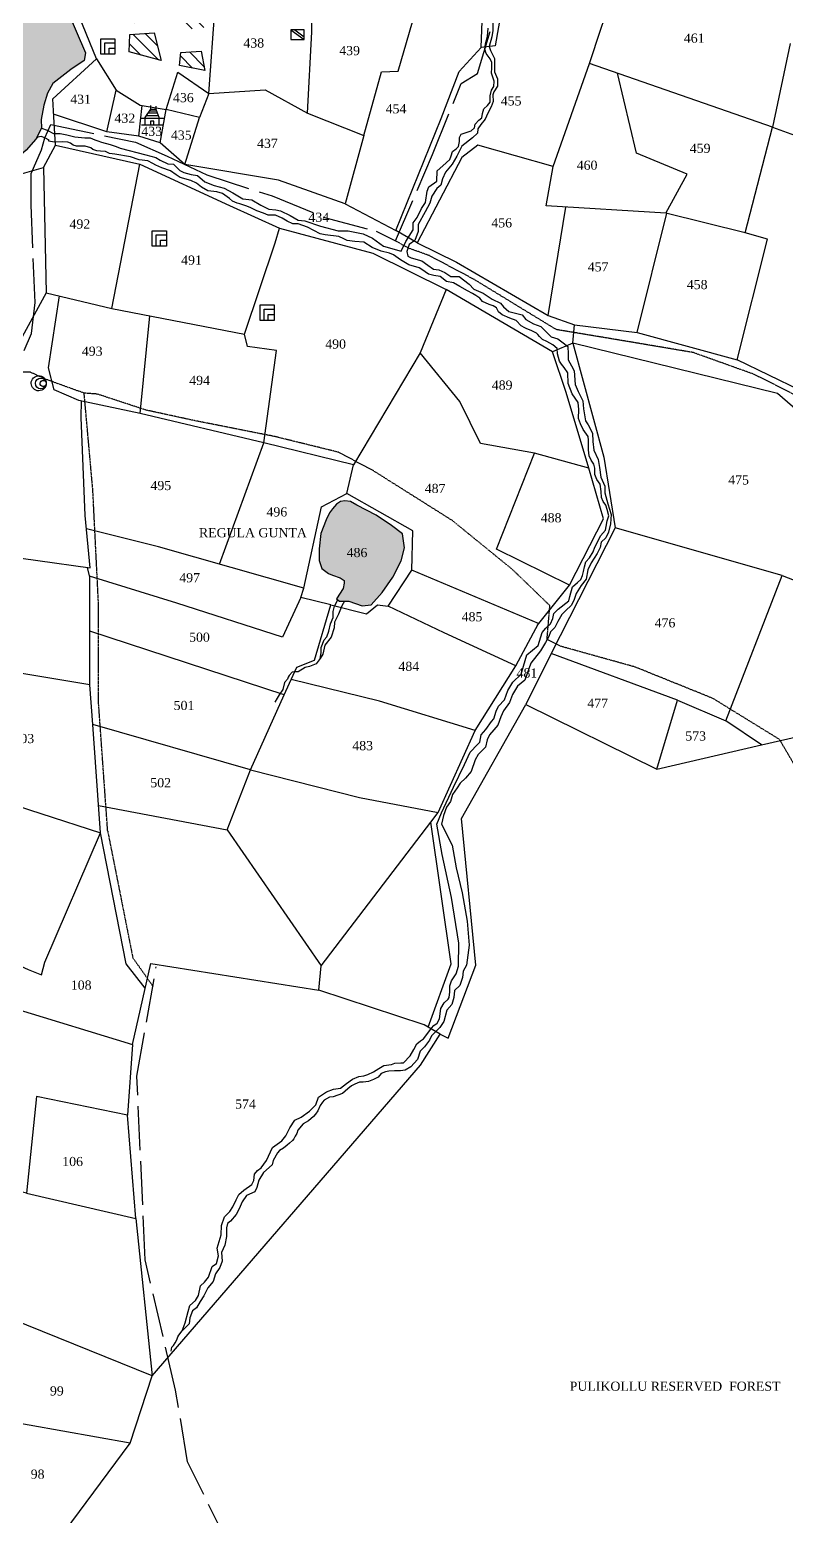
# Model space of a CAD drawing. Header units: millimetres. Extents: x 560 to 2074, y -487 to 930.
# Drawn here: x 1476.9 to 1683.6, y -166.9 to 239.2 of the extents above; entities that cross this region are included whole.
import ezdxf

# ---------------------------------------------------------------- set-up
doc = ezdxf.new("R2010")
doc.units = ezdxf.units.MM
doc.header["$MEASUREMENT"] = 0
doc.linetypes.add('ACAD_ISO02W100', pattern=[15, 12, -3])
doc.linetypes.add('ACAD_ISO07W100', pattern=[3, 0, -3])
for name, color, linetype in [('CARTTRACK', 30, 'ACAD_ISO02W100'), ('NALA', 4, 'Continuous'), ('ROUND WELL', 5, 'Continuous'), ('SQUAREWELL', 5, 'Continuous'), ('SURVEY_BND', 7, 'Continuous'), ('SURVEY_NO', 7, 'Continuous'), ('TEXT', 7, 'Continuous'), ('VILLAGE_AREA', 1, 'Continuous'), ('WATER_BODY', 4, 'Continuous')]:
    doc.layers.add(name, color=color, linetype=linetype)
doc.layers.add('FOOTPATH', color=150, linetype='ACAD_ISO07W100', lineweight=30)
doc.styles.get("Standard").update_dxf_attribs({"font": 'times.ttf'})

# ---------------------------------------------------------------- blocks, each defined once
blk = doc.blocks.new('123')
at = {"layer": 'SQUAREWELL'}
for points in [[(-3.04, 4.2), (0.8, 4.2), (0.8, 0), (-3.04, 0)], [(-1.97, 3.09), (0.8, 3.09), (0.8, 0), (-1.97, 0)], [(0.8, 0), (-0.8, 0), (-0.8, 1.65), (0.8, 1.65)]]:
    blk.add_lwpolyline(points, close=True, dxfattribs=at)

msp = doc.modelspace()

# ---------------------------------------------------------------- hatches: boundary and pattern name
at = {"layer": 'VILLAGE_AREA'}
h = msp.add_hatch(dxfattribs=at)
h.set_pattern_fill('ANSI31', color=256, scale=20, angle=90, style=0)
h.paths.add_polyline_path([(1521.75, 286.2), (1517.04, 282.14), (1517.52, 278.29), (1523.52, 278.96)])
h.paths.add_polyline_path([(1515.86, 281.26), (1512.33, 278.38), (1516.28, 277.99)])
h.paths.add_polyline_path([(1529.05, 277.26), (1524.06, 276.54), (1524.23, 273.34), (1519.28, 272.07), (1519.72, 268.35), (1517.38, 268.08), (1517.38, 263.81), (1525.82, 264.3), (1525.47, 262.58), (1517.89, 260.87), (1517.69, 256.02), (1523.06, 256.33), (1523.47, 251.71), (1523.47, 248.68), (1516.83, 249.16), (1517.24, 243.24), (1518.83, 242.72), (1518.45, 239.41), (1524.37, 239.45), (1526.02, 246.12), (1531.81, 247.27), (1534.49, 252.26), (1538.83, 253.27), (1536.81, 259.42), (1535.44, 259.42), (1535.44, 263.61), (1535.32, 263.96), (1531.36, 269.8)])
h.paths.add_polyline_path([(1515.48, 271.6), (1508.8, 272.56), (1506.98, 264.38), (1514.95, 264.81)])
h.paths.add_polyline_path([(1509.42, 255.05), (1514.75, 254.98), (1514.65, 258.62), (1504.42, 257.83), (1498.6, 241.13), (1508.9, 241.03), (1511.52, 248.77), (1508.83, 248.77)])
h.paths.add_polyline_path([(1523.7, 233.32), (1518.2, 232.94), (1517.85, 229.37), (1524.77, 228.06)])
h.paths.add_polyline_path([(1510.86, 238.27), (1504.25, 237.89), (1504.11, 233.08), (1512.82, 230.74)])
h.paths.add_polyline_path([(1525.63, 255.63), (1557.88, 255.63), (1557.88, 259.46), (1525.63, 259.46)], flags=9)
at = {"layer": 'WATER_BODY'}
h = msp.add_hatch(dxfattribs=at)
h.set_pattern_fill('DASH', color=256, scale=20, style=0)
h.paths.add_polyline_path([(1358.47, 143.96), (1358.12, 144.8), (1356.46, 145.98), (1354.6, 146.34), (1352.15, 147.46), (1349.87, 148.92), (1348.23, 148.83), (1346.24, 147.73), (1343.71, 145.96), (1341.92, 143.63), (1341.94, 142.08), (1342.22, 141.32), (1343.6, 140.65), (1346.2, 139.08), (1349.94, 135.86), (1353.01, 134.23), (1355.48, 131.51), (1358.92, 130.43), (1359.8, 131.77), (1359.91, 133.86), (1359.61, 136.01), (1358.79, 139.57)])
h.paths.add_polyline_path([(1482.46, 255.31), (1479.14, 263.22), (1473.38, 276.31), (1471.21, 288.9), (1470.85, 295.95), (1469.05, 300.55), (1462.92, 307.24), (1458.81, 317.58), (1456.36, 321.39), (1454.13, 329.16), (1450.66, 346.4), (1446.62, 362.44), (1443.67, 362.51), (1440.65, 360.36), (1438.77, 355.54), (1438.77, 350.86), (1439.64, 346.9), (1441.22, 338.14), (1442.3, 330.73), (1441.36, 327.35), (1438.99, 321.09), (1434.07, 314.65), (1430.4, 311.34), (1425.07, 308.03), (1419.95, 303.86), (1411.51, 299.3), (1406.11, 294.91), (1401, 290.31), (1397.67, 286.67), (1393.21, 278.4), (1391.48, 273.79), (1389.25, 270.99), (1386.29, 268.4), (1384.2, 264.94), (1382.91, 259.35), (1382.41, 256.41), (1383.27, 251.66), (1384.85, 247.27), (1386.29, 243.67), (1386.94, 239.57), (1388.17, 235.83), (1391.62, 233.03), (1396.75, 226.05), (1401.87, 217.71), (1405.18, 213.53), (1406.19, 210.23), (1409.14, 208.43), (1414.76, 205.55), (1417.93, 205.55), (1423.26, 205.55), (1430.03, 207.13), (1438.21, 209.29), (1440.66, 210.08), (1443.54, 209.94), (1446.79, 209), (1452.55, 206.34), (1457.73, 204.18), (1461.77, 203.75), (1466.59, 203.75), (1473.03, 203.75), (1475.97, 206.29), (1478.55, 209.29), (1480.13, 212.24), (1480.07, 214.63), (1480.79, 218.59), (1481.73, 221.82), (1483.17, 224.49), (1488.16, 228.27), (1491.76, 230.78), (1492.12, 232.87)])
h.paths.add_polyline_path([(1302.9, 292.34), (1298.84, 296.49), (1295.52, 299.57), (1292.35, 297.57), (1287.44, 295.47), (1284.41, 293.7), (1281.14, 293.71), (1278.29, 292.83), (1277.26, 289.98), (1277.33, 287.43), (1278.38, 284.29), (1281.56, 282.43), (1288.7, 279.7), (1293.14, 276.86), (1294.54, 272.38), (1293.42, 264.74), (1291.13, 254.29), (1289.68, 246.61), (1288.05, 238.07), (1287.81, 232.4), (1289.35, 229.5), (1290.38, 226.15), (1291.17, 220.32), (1292.39, 217.24), (1293.79, 216.44), (1294.77, 216.44), (1294.21, 220.56), (1292.76, 226.34), (1293.28, 229.93), (1294.63, 232.08), (1298.37, 233.8), (1299.82, 239.15), (1302.26, 251.08), (1304.26, 260.83), (1305.11, 270.66), (1307.07, 277.38), (1307.21, 283.35), (1305.61, 288.38)])
h.paths.add_polyline_path([(1294.05, 337.05), (1287.17, 353.84), (1281.62, 367.38), (1272.99, 387.78), (1272.85, 395.65), (1271.59, 410.12), (1269.35, 424.84), (1266.58, 432.43), (1262.82, 437.79), (1256.29, 444.76), (1248.41, 452.58), (1237.77, 462.14), (1232.41, 468.93), (1230.98, 473.93), (1228.38, 479.73), (1224.99, 483.57), (1221.5, 485.36), (1212.79, 488.96), (1203.43, 491.89), (1195.73, 495.88), (1183.45, 502.57), (1174.69, 506.08), (1170.38, 507.6), (1165.48, 510.03), (1159.21, 512.59), (1152.47, 515.71), (1151.38, 516.04), (1151.38, 514.46), (1152.08, 512.36), (1153.35, 509), (1155.57, 506.01), (1157.23, 503.35), (1158.83, 497.32), (1160.42, 492.75), (1165.63, 486.53), (1169.25, 481.13), (1172.24, 475.61), (1173.58, 471.04), (1176.14, 468.25), (1181.61, 463.93), (1186.44, 459.17), (1192.16, 451.8), (1198.83, 441.9), (1203.36, 432.38), (1211.05, 418.28), (1216.52, 407.76), (1223.01, 395.69), (1226.8, 389.08), (1230.98, 380.22), (1235.08, 371.61), (1238.58, 366.52), (1242.91, 357.23), (1246.02, 351.68), (1247.49, 347.39), (1249.79, 340.72), (1251.55, 334.9), (1252.62, 328.54), (1254.01, 321.29), (1255.56, 317.28), (1258.27, 312.75), (1260.86, 307.44), (1262.53, 301.21), (1263.88, 295.81), (1265.23, 293.87), (1267.51, 292.42), (1270.57, 292.11), (1273.45, 293.47), (1276.96, 296.28), (1280.71, 298.75), (1284.13, 300.1), (1290.72, 301.6), (1293.48, 302.56), (1295.12, 305.41), (1296.74, 326.81)])
h.paths.add_polyline_path([(1666, 501.82), (1660.63, 504.33), (1653.59, 506.57), (1647.16, 507.8), (1642.29, 506.62), (1640.11, 504.72), (1637.37, 500.76), (1636.48, 495.37), (1636.48, 488.84), (1638.99, 484.87), (1643.3, 483.14), (1645.87, 482.81), (1649, 482.03), (1652.69, 482.03), (1658.34, 482.08), (1663.32, 483.26), (1665.33, 484.37), (1667.79, 488.23), (1668.91, 492.44), (1668.91, 496.24), (1667.96, 499.42)])
h.paths.add_polyline_path([(1671.16, 452.94), (1670.54, 455.88), (1667.98, 457.66), (1661.78, 455.96), (1659.38, 454.72), (1651.71, 453.56), (1649.69, 451.08), (1649.77, 447.37), (1650, 444.89), (1653.18, 442.88), (1655.81, 443.34), (1660.31, 444.19), (1662.94, 444.97), (1666.43, 445.12), (1668.99, 445.97), (1670.23, 447.76), (1671.39, 450.31)])
h.paths.add_polyline_path([(1731.92, 159.93), (1729.78, 161.28), (1725.52, 162.54), (1720.95, 162.17), (1719.19, 160.36), (1720.24, 158.96), (1721.81, 158), (1723.34, 157.91), (1726.1, 157.04), (1728.55, 153.94), (1729.25, 151.01), (1727.94, 147.17), (1726.19, 142.19), (1726.92, 141.86), (1727.54, 141.86), (1728.42, 142.08), (1729.52, 143.45), (1730.12, 144.5), (1731.28, 146.15), (1733.21, 149.14), (1733.77, 152.33), (1732.57, 157.82)])
h.paths.add_polyline_path([(1578.74, 101.51), (1575.72, 103.75), (1571.57, 106.55), (1566.3, 109.32), (1564.54, 110.26), (1563.01, 110.52), (1561.82, 110.29), (1560.66, 109.59), (1559.57, 108.28), (1558.83, 107.23), (1557.89, 105.26), (1556.4, 101.6), (1555.98, 97.4), (1555.95, 94.23), (1556.66, 91.99), (1558.52, 90.64), (1559.57, 90.2), (1561.74, 89.49), (1562.78, 88.74), (1562.78, 87.99), (1562.56, 86.5), (1560.69, 83.76), (1561.48, 83.08), (1562.93, 83.08), (1564.09, 83.11), (1567.67, 81.82), (1570.18, 82.05), (1573.15, 85.47), (1576.12, 89.65), (1578.4, 94.13), (1579.3, 97.67)])
h.paths.add_polyline_path([(1409.28, 266.99), (1441.42, 266.99), (1441.42, 270.82), (1409.28, 270.82)], flags=24)
h.paths.add_polyline_path([(1420.3, 275.59), (1433.71, 275.59), (1433.71, 279.51), (1420.3, 279.51)], flags=24)
h.paths.add_polyline_path([(1267.76, 272.76), (1301.54, 272.76), (1301.54, 276.59), (1267.76, 276.59)], flags=9)
h.paths.add_polyline_path([(1227.85, 393.79), (1269.02, 393.79), (1269.02, 397.63), (1227.85, 397.63)], flags=24)
h.paths.add_polyline_path([(1562.85, 94.43), (1569.65, 94.43), (1569.65, 98.24), (1562.85, 98.24)], flags=24)

# ---------------------------------------------------------------- linework, layer by layer
at = {"layer": 'CARTTRACK'}
for points in [[(1481.06, 209.62), (1482.65, 213.27), (1505.79, 208.42), (1514.47, 204.61), (1525.27, 199.52), (1543.14, 193.75), (1557.45, 187.89), (1571.51, 184.12), (1576.8, 181.49), (1586.94, 205.09), (1594.72, 224.44), (1599.2, 227.23), (1605.63, 248.35)], [(1439.94, 65.37), (1441.92, 72.84), (1450.55, 102.21), (1460.04, 120.49), (1469.32, 137.85), (1477.36, 156.17), (1478.37, 164.64), (1477.25, 191.24), (1477.25, 199.86), (1480.16, 206.33), (1481.06, 209.62)], [(1643.46, -389.77), (1610.7, -347.96), (1592.79, -301.56), (1566.11, -266.62), (1553.76, -239.59), (1531.09, -174.36), (1520.02, -151.99), (1516.75, -132.38), (1508.44, -96.82), (1506.17, -46.67), (1511.46, -16.75)]]:
    msp.add_lwpolyline(points, dxfattribs=at)
at = {"layer": 'FOOTPATH', "ltscale": 0.01}
for points in [[(1691.01, 136.79), (1674.78, 145.03), (1658.15, 150.98), (1638.94, 154.22), (1620.75, 157.25), (1598.28, 170.96), (1586.07, 177.45), (1580.23, 179.56), (1576.8, 181.49)], [(1498.2, 20.25), (1495.72, 55.06), (1495.72, 81.75), (1494.14, 113.47), (1491.77, 139.89), (1481.62, 143.57), (1477.14, 145.6), (1472.77, 145.71)], [(1618.99, 81.87), (1608.76, 91.74), (1592.35, 105.09), (1570.71, 118.74), (1561.21, 123.76), (1543.81, 128.05), (1521.89, 132.39), (1508.71, 135.25), (1495.35, 139.64), (1491.77, 139.89)], [(1745.1, -139.74), (1742, -138.5), (1744.48, -136.87), (1731.26, -97.32), (1724.29, -68.22), (1713.76, -27.92), (1705.61, 4.38), (1694.08, 24.24), (1681.75, 45.28), (1663.55, 56.51), (1642.28, 65.09), (1621.85, 70.78), (1618.22, 72.62), (1618.99, 81.87)], [(1498.2, 20.25), (1505.07, -14.35), (1510.52, -22.06)]]:
    msp.add_lwpolyline(points, dxfattribs=at)
at = {"layer": 'NALA'}
for points in [[(1603.42, 241.87), (1603.42, 238.94), (1603.17, 237.21), (1602.41, 234.6), (1602.77, 233.52), (1603.9, 231.29), (1603.9, 229.44), (1603.9, 227.67), (1604.73, 225.72), (1604.73, 223.77), (1603.68, 222.17), (1603.39, 221.34), (1603.53, 219.51), (1602.95, 218.1), (1602.08, 216.4), (1601.32, 214.77), (1600.17, 213.26), (1599.33, 212.1), (1599.18, 210.91), (1597.84, 209.61), (1594.9, 207.33), (1593.6, 204.62), (1592.3, 202.45), (1590.45, 200.24), (1589.69, 198.44), (1589.18, 196.66), (1588.13, 195.8), (1586.72, 193.72), (1586.17, 191.77), (1584.94, 189.42), (1583.02, 185.96), (1582.98, 184.08), (1582.08, 181.62), (1580.56, 180.5), (1579.9, 178.62), (1580.19, 177.33), (1581.06, 176.86), (1584.03, 175.99), (1585.69, 174.87), (1587.21, 173.79), (1588.7, 173.54), (1590.26, 172.88), (1591.96, 171.73), (1594.24, 171.73), (1596.92, 169.63), (1598.22, 168.33), (1600.79, 167.21), (1603.2, 165.52), (1605.52, 164.47), (1606.32, 163.43), (1607.77, 162.2), (1611.42, 161.26), (1612.44, 160.03), (1614.5, 158.8), (1616.49, 158.11), (1619.33, 155.27), (1621.18, 154.69), (1622.66, 153.68), (1623.89, 152.63), (1623.97, 150.6), (1623.97, 148.97), (1624.87, 147.35), (1625.6, 146.01), (1625.89, 142.29), (1626.72, 140.3), (1628.03, 137.81), (1628.21, 135.64), (1628.75, 132.31), (1629.44, 131.26), (1630.64, 128.95), (1630.71, 126.71), (1630.97, 124.29), (1632.16, 121.76), (1632.52, 119.63), (1632.88, 116.99), (1634.01, 114.49), (1634.04, 112.68), (1634.87, 109.64), (1635.74, 106.79), (1635.53, 104.22), (1634.98, 101.9), (1634.29, 100.4), (1633.02, 99.21), (1632.77, 97.76), (1631.9, 96.1), (1630.24, 93.53), (1629.37, 91.65), (1628.93, 89.08), (1627.55, 87.4), (1626.14, 85.15), (1625.56, 83.24), (1624.8, 81.9), (1623.39, 80.52), (1622.3, 79.4), (1621.21, 77.52), (1620.34, 75.87), (1619.14, 74.71), (1618.67, 73.45), (1617.77, 71.78), (1616.39, 69.47), (1613.82, 66.18), (1612.11, 61.53), (1610.19, 59.87), (1608.82, 57.62), (1607.95, 55.38), (1606.35, 53.14), (1605.56, 51.48), (1604.82, 49.21), (1603.7, 47.94), (1602.47, 46.53), (1601.82, 45.19), (1601.38, 43.2), (1599.39, 41.18), (1598.56, 39.73), (1597.47, 36.59), (1595.91, 34.78), (1594.46, 33.37), (1593.67, 32.14), (1592.43, 30.23), (1591.82, 28.38), (1590.77, 26.79), (1589.94, 24.51), (1589.35, 22.15)], [(1480.13, 212.24), (1481.69, 211.7), (1483.41, 210.84), (1485.24, 210.79), (1487.02, 210.41), (1489.22, 209.87), (1491.91, 209.6), (1493.42, 209.66), (1494.71, 209.12), (1495.52, 208.85), (1496.54, 208.42), (1498.85, 207.78), (1500.52, 207.24), (1501.65, 206.76), (1508.63, 205.02), (1511.32, 204.27), (1512.5, 203.51), (1514.6, 202.49), (1516.22, 202.44), (1517.94, 200.72), (1519.02, 200.13), (1521.01, 199.59), (1522.73, 199.32), (1524.77, 197.6), (1527.3, 196.64), (1529.99, 195.88), (1532.42, 194.59), (1535.16, 192.98), (1537.58, 192.66), (1540, 191.26), (1542.25, 190.1), (1544.13, 189.99), (1545.42, 189.72), (1548.01, 188.38), (1550.21, 187.14), (1552.04, 186.98), (1556.35, 185.48), (1561.14, 184.24), (1563.88, 184.24), (1568.03, 183.43), (1570.56, 182.2), (1573.52, 180.05), (1578.41, 178.65), (1579.6, 181.28), (1581.64, 184.51), (1581.64, 186.44), (1582.72, 187.84), (1583.96, 190.31), (1585.03, 191.93), (1585.46, 195.04), (1585.95, 196.28), (1588.13, 197.82), (1588.23, 200.61), (1589.74, 202.01), (1591.62, 203.68), (1592.05, 204.7), (1592.38, 205.88), (1593.35, 206.58), (1594.05, 207.22), (1594.26, 208.67), (1594.26, 209.75), (1594.8, 210.61), (1597.49, 211.55), (1598.41, 212.36), (1598.62, 213.33), (1599.54, 214.46), (1600.4, 215.1), (1600.56, 216.28), (1600.94, 217.52), (1601.91, 218.49), (1602.71, 219.4), (1602.71, 221.12), (1603.04, 222.63), (1603.68, 223.65), (1603.79, 225.1), (1603.04, 227.27), (1603.15, 228.77), (1603.11, 230.24), (1602.7, 231.22), (1601.61, 232.69), (1601.19, 233.89), (1601.38, 235.33), (1601.91, 237.28), (1602.13, 239.54)], [(1595.69, 38.45), (1597.24, 41.83), (1599.18, 43.93), (1599.9, 44.59), (1600.24, 46.53), (1601.51, 48.02), (1603.06, 50.18), (1603.67, 50.9), (1604.28, 53.01), (1605, 54.44), (1606.61, 56.1), (1607.55, 58.67), (1608.83, 60.94), (1611.16, 63.16), (1611.77, 65.31), (1612.71, 68.41), (1615.82, 70.99), (1616.93, 74.54), (1617.92, 75.7), (1619.2, 76.92), (1619.81, 78.36), (1620.08, 79.74), (1621.3, 80.9), (1624.15, 83.2), (1624.48, 84.31), (1625.14, 87.02), (1626.53, 88.18), (1627.42, 89.01), (1627.91, 90.12), (1628.14, 91.17), (1628.47, 92.45), (1628.8, 93.83), (1629.85, 94.94), (1630.85, 96.54), (1631.24, 97.81), (1632.02, 99.2), (1632.85, 100.91), (1634.19, 102.45), (1634.35, 103.5), (1634.63, 104.99), (1635.14, 106.39), (1634.63, 108.1), (1634.25, 109.34), (1633.56, 110.33), (1633.12, 111.38), (1633.01, 113.05), (1632.7, 115), (1631.82, 116.27), (1631.27, 117.63), (1631.27, 119.44), (1630.96, 120.46), (1630.28, 121.59), (1629.7, 122.75), (1629.56, 124.42), (1629.56, 127.08), (1629.43, 128.03), (1628.09, 130.01), (1627.34, 131.54), (1626.82, 133.01), (1626.93, 135.4), (1626.76, 137.37), (1625.08, 139.73), (1624.02, 142.49), (1623.88, 145.48), (1622.93, 146.88), (1622.14, 147.77), (1621.63, 148.62), (1621.08, 150.63), (1620.98, 152.13), (1619.82, 153.12), (1618.15, 154.04), (1616.95, 154.59), (1616.13, 155.34), (1615.69, 155.95), (1615.31, 156.26), (1613.88, 157.01), (1612.72, 157.46), (1612.14, 157.76), (1611.15, 158.27), (1609.8, 159.73), (1608.05, 160.33), (1605.92, 161.29), (1604.99, 162.1), (1604.44, 163.18), (1603.5, 163.77), (1602.38, 164.15), (1600.63, 164.9), (1599.87, 165.8), (1598.74, 166.59), (1597.83, 167.07), (1596.47, 167.81), (1594.42, 169.05), (1592.7, 170.03), (1590.71, 170.41), (1589.06, 171.75), (1587.29, 172.01), (1585.81, 172.42), (1584.02, 173.66), (1583.25, 174.09), (1580.43, 174.97), (1578.15, 176.31), (1576.24, 177.63), (1575.19, 178.1), (1572.92, 178.65), (1570.46, 179.65), (1568.16, 181.11), (1565.72, 181.28), (1563.66, 181.56), (1562.68, 182.07), (1561.32, 182.71), (1557.59, 183.09), (1556.27, 183.38), (1552.74, 185.23), (1550.27, 186.11), (1548.81, 186.11), (1547.24, 186.88), (1545.85, 187.71), (1544.05, 188.48), (1542, 188.55), (1540.73, 189.03), (1538.96, 189.72), (1537.16, 190.56), (1535.94, 191.03), (1534.32, 191.61), (1533.53, 191.78), (1532.28, 192.37), (1531.45, 193.09), (1529.56, 194.4), (1527.98, 194.9), (1525.54, 195.19), (1523.82, 196.14), (1522.48, 197.29), (1520.95, 197.93), (1517.98, 198.79), (1516.93, 199.53), (1515.38, 200.59), (1513.01, 201.45), (1511.31, 202.14), (1510.54, 202.64), (1509.16, 203.39), (1506.82, 203.61), (1504.45, 204.47), (1500.12, 205.19), (1498.66, 205.38), (1497.63, 205.93), (1496.22, 205.95), (1495.26, 206.05), (1494.16, 206.43), (1493.57, 206.86), (1492.03, 207.31), (1490.6, 207.31), (1489.64, 207.38), (1488.78, 207.67), (1488.04, 208.13), (1487.3, 208.46), (1485.77, 208.51), (1483.64, 208.41), (1482.03, 208.72), (1482.18, 209.02), (1481.06, 209.62), (1480.05, 209.96), (1479.12, 209.79), (1478.55, 209.29)], [(1562.93, 83.08), (1562.2, 81.76), (1561.24, 79.5), (1560.16, 77.33), (1560.09, 75.82), (1559.27, 73.28), (1557.53, 71.02), (1556.94, 68.56), (1556.25, 67.44), (1556.48, 68.98), (1556.48, 70.43), (1557.36, 72.49), (1558.05, 73.35), (1558.58, 74.86), (1559.1, 76.92), (1559.83, 78.58), (1559.83, 80.29), (1560.19, 81.7), (1561.08, 83.42)], [(1556.25, 67.44), (1555.16, 65.95), (1553.35, 65.27), (1552.17, 64.94), (1550.2, 63.76), (1549.18, 63.79), (1548.62, 63.72), (1548.62, 63.72), (1547.77, 62.74), (1547.54, 62.34), (1547.31, 61.75), (1546.48, 60.91), (1546.06, 58.98), (1545, 57.5), (1544.48, 56.55), (1543.85, 55.53)], [(1594.01, -16.58), (1594.15, -10.37), (1592.13, 2.12), (1589.55, 13.88), (1588.08, 22.14), (1589.37, 25.26), (1592.68, 32.24), (1595.69, 38.45)], [(1589.35, 22.15), (1592.31, 16.45), (1593.41, 10.2), (1595.07, 3.41), (1596.36, -4.31), (1596.91, -10.92), (1596.18, -16.38)], [(1596.18, -16.38), (1595.28, -17.96), (1595.1, -19.74), (1594.43, -21.85), (1592.98, -23.22), (1592.72, -25.18), (1592.17, -27.11), (1590.82, -28.65), (1590.04, -31.69), (1588.93, -33.39), (1586.63, -35.61), (1586.11, -36.84), (1584.78, -38.65), (1583.52, -39.87), (1582.81, -42.06), (1581.02, -44.15), (1579.5, -45.04), (1578.2, -45.22), (1576.57, -45.22), (1575.02, -45.26), (1574.09, -45.48), (1572.9, -45.89), (1572.12, -46.96), (1570.79, -47.59), (1569.49, -48.11), (1567.97, -48.26), (1566.97, -48.26), (1565.71, -48.82), (1564.78, -49.33), (1563.78, -50.08), (1563.08, -50.78), (1562.35, -51.42), (1559.83, -52.27), (1558.76, -52.35), (1557.35, -53.24), (1556.87, -53.72), (1556.27, -54.64), (1555.64, -56.13), (1554.97, -57.05), (1554.46, -57.68), (1553.01, -58.87), (1551.6, -59.64), (1550.11, -61.37), (1549.85, -62.33), (1549.44, -63), (1549.07, -63.78), (1548.66, -64.22), (1547.84, -64.96), (1547.25, -65.52), (1546.25, -66.33), (1545.14, -67), (1544.58, -67.63), (1543.43, -69.7), (1543.17, -70.89), (1540.76, -72.99), (1539.53, -75.02), (1538.94, -77.1), (1538.35, -78.21), (1536.12, -79.21), (1534.97, -80.99), (1534.16, -82.88), (1533.3, -84.46), (1531.78, -86.24), (1530.96, -86.9), (1530.7, -88.12), (1530.7, -90.49), (1530.18, -92.83), (1529.26, -94.83), (1529.51, -97.16), (1528.81, -98.88), (1527.66, -100.62), (1526.99, -102.77), (1525.58, -104.47), (1524.47, -106.69), (1523.5, -108.2), (1522.5, -109.9), (1521.39, -110.79), (1520.65, -112.64), (1520.42, -114.27), (1518.57, -116.23), (1519.39, -114.01), (1520.16, -110.97), (1520.68, -109.31), (1522.17, -107.94), (1522.98, -106.53), (1523.58, -103.9), (1524.65, -102.94), (1525.73, -101.53), (1526.74, -98.65), (1527.96, -97.8), (1528.44, -95.73), (1528.14, -93.62), (1529.19, -90), (1529.3, -87.45), (1530.08, -85.04), (1531.52, -83.63), (1532.41, -82.34), (1533.3, -80.45), (1534.04, -79.01), (1535.38, -77.82), (1537.61, -76.24), (1538.09, -75.17), (1538.32, -73.43), (1539.13, -72.46), (1540.17, -71.65), (1541.54, -69.72), (1543.25, -66.13), (1545.78, -64.33), (1546.89, -62.96), (1548, -60.73), (1549.34, -58.7), (1551.08, -57.81), (1553.34, -56.25), (1555.08, -54.48), (1555.75, -52.37), (1557.95, -50.89), (1559.84, -50.19), (1561.77, -49.93), (1563.4, -48.64), (1565.03, -47.49), (1566.78, -46.78), (1568.19, -46.52), (1569.3, -46.23), (1570.78, -45.45), (1572.3, -44.6), (1573.6, -43.78), (1575.75, -43.49), (1576.64, -43.08), (1578.31, -43.01), (1579.01, -42.97), (1580.87, -41.06), (1581.8, -39.36), (1582.61, -37.8), (1583.69, -36.99), (1584.43, -36.47), (1585.36, -35.32), (1586.62, -33.58), (1587.32, -32.8), (1588.21, -32.17), (1588.88, -31.03), (1589.22, -28.19), (1590.15, -26.63), (1591.18, -25.67), (1591.48, -25.19), (1591.63, -23.6), (1591.7, -22), (1592.15, -20.6), (1593.37, -18.75), (1594.01, -16.58)], [(1515.52, -121.76), (1515.7, -120.7), (1516.2, -120.18), (1516.61, -119.52), (1517.06, -118.69), (1517.36, -117.88), (1517.62, -117.4), (1518.57, -116.23)]]:
    msp.add_lwpolyline(points, dxfattribs=at)
at = {"layer": 'ROUND WELL'}
for centre, major_axis in [((1479.36, 142.59), (2.06, 0.02)), ((1479.93, 142.53), (0.05, 1.48)), ((1480.57, 142.55), (0.05, 0.844))]:
    msp.add_ellipse(centre, major_axis=major_axis, ratio=1, dxfattribs=at)
at = {"layer": 'SURVEY_BND'}
for points in [[(1402.68, 176), (1404.56, 199.51), (1420.69, 201.12), (1440.22, 205.71), (1457.64, 200.93), (1469.15, 198.22), (1480.64, 201.57), (1483.94, 207.59), (1483.49, 215.39), (1483.17, 220.25), (1495.18, 231.22), (1485.89, 254.03), (1484.08, 262.48), (1475.17, 279.91), (1474.26, 283.36), (1473.68, 295.28), (1473.81, 300.28), (1473.68, 312.2), (1469.94, 313.87), (1464.33, 311.02), (1459.78, 322.16), (1454.78, 339.78), (1450.5, 356.01)], [(1495.18, 231.22), (1500.53, 222.68), (1507.05, 218.52), (1514.19, 217.37), (1517.37, 227.52), (1525.79, 221.76), (1527.54, 245.59), (1533.3, 246.27), (1539.52, 254.14), (1542.34, 268.5), (1532.93, 271.07), (1530.88, 279.4), (1524.36, 278.8), (1522.8, 288.15)], [(1684.66, 235.39), (1679.83, 212.53), (1629.86, 229.9), (1632.93, 239.3), (1639.93, 259.77)], [(1525.79, 221.76), (1541.22, 222.77), (1552.75, 216.39), (1554.01, 238.56), (1553.82, 250.64)], [(1552.75, 216.39), (1568.19, 210.27), (1572.98, 227.68), (1577.56, 227.82), (1582.88, 246.3)], [(1563.1, 191.59), (1576.91, 184.3), (1589.28, 214.94), (1594.24, 227.75), (1600.26, 234.29), (1600.56, 243.83)], [(1606.1, 246.64), (1604.01, 234.78), (1600.26, 234.29)], [(1650.71, 189.07), (1617.95, 191.02), (1619.86, 201.81), (1629.86, 229.9)], [(1679.83, 212.53), (1714.86, 199.75), (1721.64, 227.42)], [(1672.34, 183.7), (1650.71, 189.07), (1656.49, 199.69), (1642.7, 205.43), (1637.42, 227.27)], [(1506.7, 210.1), (1497.96, 211.24), (1500.53, 222.68)], [(1525.79, 221.76), (1523.24, 215.14), (1514.19, 217.37)], [(1497.96, 211.24), (1483.44, 216.05)], [(1512.56, 208.27), (1506.7, 210.1), (1507.58, 218.43)], [(1519.23, 202.36), (1512.56, 208.27), (1514.19, 217.37)], [(1568.19, 210.27), (1563.1, 191.59), (1544.84, 198.06), (1519.23, 202.36), (1523.24, 215.14)], [(1719.07, 124.81), (1696.11, 136.41), (1670.15, 149.03), (1678.48, 181.95), (1672.34, 183.7), (1679.83, 212.53)], [(1483.94, 207.59), (1506.94, 202.47), (1531.47, 191.14), (1545.14, 184.94)], [(1619.86, 201.81), (1599.31, 207.64), (1594.91, 204.26), (1582.76, 180.95), (1593.45, 175.7), (1618.53, 161.14), (1623.31, 190.7)], [(1480.64, 201.57), (1481.41, 167.31), (1499.32, 162.98), (1506.94, 202.47)], [(1618.53, 161.14), (1625.68, 158.58), (1642.83, 156.42), (1650.92, 189.02)], [(1499.32, 162.98), (1535.53, 156.04), (1543.91, 180.97), (1545.14, 184.94)], [(1545.14, 184.94), (1570.63, 178.1), (1590.7, 168.23), (1583.55, 150.9), (1565.32, 120.27), (1540.83, 126.33), (1544.34, 151.58), (1536.38, 152.65), (1535.53, 156.04)], [(1582.76, 180.95), (1576.91, 184.3)], [(1481.41, 167.31), (1460.54, 129.21), (1446.06, 103.49), (1438.31, 69.17), (1430.99, 74.34)], [(1629.64, 119.4), (1623.44, 140.04), (1619.71, 151.22), (1590.7, 168.23)], [(1507.08, 134.37), (1490.34, 137.93), (1483.6, 140.76), (1482.05, 146.82), (1485.01, 166.44)], [(1540.83, 126.33), (1507.08, 134.37), (1509.69, 160.99)], [(1625.28, 153.53), (1625.68, 158.58)], [(1642.83, 156.42), (1670.15, 149.03)], [(1615.58, 76.48), (1624.31, 87.44), (1604.41, 97.27), (1614.81, 123.5), (1600.02, 126.14), (1594.43, 137.61), (1583.55, 150.9)], [(1625.28, 153.53), (1619.71, 151.22)], [(1682.48, 90.13), (1701.46, 82.69), (1707.24, 97.39), (1717.57, 95.82), (1717.57, 107.32), (1694.7, 128.08), (1681.16, 139.79), (1625.28, 153.53), (1633.76, 122.41), (1636.86, 103.12)], [(1438.31, 69.17), (1449.47, 67.54), (1450.01, 83.31), (1454.69, 84.29), (1457.78, 99.17), (1464.72, 96.19), (1493.44, 92.14), (1492.05, 106.45), (1490.92, 133.23), (1491.02, 137.79)], [(1528.75, 93.22), (1540.83, 126.33)], [(1624.31, 87.44), (1633.61, 105.58), (1629.64, 119.4), (1614.81, 123.5)], [(1551.81, 86.66), (1556.62, 108.82), (1563.5, 112.49), (1565.32, 120.27)], [(1559.19, 82.09), (1568.92, 79.64), (1571.92, 82.11), (1574.82, 81.72), (1581.3, 91.58), (1581.55, 102.3), (1563.5, 112.49)], [(1550.97, 84.11), (1551.81, 86.66), (1512.05, 97.96), (1492.4, 102.86)], [(1653.82, 56.04), (1667.05, 50.35), (1682.48, 90.13), (1636.86, 103.12), (1619.31, 68.8)], [(1493.31, 60.2), (1493.3, 89.64), (1492.64, 92.25)], [(1546.39, 57.53), (1549.83, 65.03), (1554.69, 66.96), (1559.19, 82.09), (1550.97, 84.11), (1545.93, 73.23), (1517.11, 82.51), (1493.24, 89.87)], [(1609.73, 65.42), (1615.87, 77.02), (1581.3, 91.58)], [(1598.62, 47.79), (1609.73, 65.42), (1590.12, 74.43), (1574.82, 81.72)], [(1676.82, 43.86), (1726.73, 55.21), (1726.73, 55.21), (1727.34, 55.63), (1701.46, 82.69)], [(1537.24, 36.99), (1546.39, 57.53), (1493.3, 74.92)], [(1463.55, 30.35), (1496.27, 19.85), (1494.11, 49.35), (1493.31, 60.2), (1449.47, 67.54)], [(1594.87, 23.75), (1612.38, 54.87), (1648.22, 37.15), (1653.82, 56.04), (1619.31, 68.8), (1612.38, 54.87)], [(1537.24, 36.99), (1567.03, 29.41), (1588.47, 25.4), (1598.62, 47.79), (1572.41, 55.75), (1548.29, 61.67)], [(1495.73, 27.28), (1530.84, 20.58), (1537.24, 36.99), (1494.11, 49.35)], [(1648.22, 37.15), (1676.82, 43.86), (1667.05, 50.35)], [(1592, -16.02), (1586.5, 22.7), (1588.47, 25.4)], [(1530.84, 20.58), (1556.56, -16.56)], [(1556.56, -16.56), (1586.5, 22.7)], [(1589.01, -35.19), (1591.25, -36.31), (1598.76, -16.38), (1594.87, 23.75)], [(1481.07, -15.53), (1496.27, 19.85)], [(1503.23, -16.02), (1496.27, 19.85)], [(1471.88, -15.44), (1476.52, -17.56), (1480.16, -18.98), (1481.07, -15.53)], [(1508.48, -22.65), (1503.23, -16.02)], [(1505.02, -38), (1510, -15.91)], [(1510, -15.91), (1555.84, -23.16)], [(1585.79, -33.27), (1592, -16.02)], [(1510.35, -128.48), (1583.66, -43.68), (1589.01, -35.19), (1584.69, -32.61), (1555.84, -23.16), (1556.56, -16.56)], [(1472.79, -28.18), (1505.02, -38), (1503.58, -57.28), (1478.78, -52.25), (1475.98, -78.65), (1438.23, -69.43)], [(1475.98, -78.65), (1505.86, -85.54), (1503.58, -57.28)], [(1505.86, -85.54), (1510.35, -128.48), (1467.43, -111.21), (1442.57, -96.59), (1442.39, -93.9), (1417.4, -87.7)], [(1504.33, -146.92), (1510.35, -128.48)], [(1472.5, -174.54), (1482.42, -176.51), (1504.33, -146.92), (1467.46, -140.38), (1465.02, -159.93)]]:
    msp.add_lwpolyline(points, dxfattribs=at)
at = {"layer": 'VILLAGE_AREA'}
for points in [[(1512.82, 230.74), (1504.11, 233.08), (1504.25, 237.89), (1510.86, 238.27), (1512.82, 230.74)], [(1548.21, 239.15), (1548.21, 236.44), (1551.87, 236.44), (1551.87, 239.15), (1548.21, 239.15)], [(1548.21, 239.15), (1551.87, 236.44)], [(1549.33, 239.15), (1551.87, 237.25)], [(1517.85, 229.37), (1518.2, 232.94), (1523.7, 233.32), (1524.77, 228.06), (1517.85, 229.37)], [(1508.44, 213.17), (1508.44, 215.14), (1509.99, 217.47), (1509.99, 218.45)], [(1508.86, 215.77), (1511.97, 215.77)], [(1509.32, 216.46), (1511.72, 216.44)], [(1509.65, 216.96), (1511.51, 216.96)], [(1509.99, 217.47), (1511.35, 217.46)], [(1511.35, 218.27), (1511.35, 217.45), (1512.17, 215.25), (1512.17, 213.18)], [(1507.12, 215.04), (1513.54, 215.04)], [(1507.46, 213.17), (1513.18, 213.17)]]:
    msp.add_lwpolyline(points, dxfattribs=at)
msp.add_lwpolyline([(1509.87, 213.17), (1510.82, 213.17), (1510.82, 214.22), (1509.88, 214.22)], close=True, dxfattribs=at)
at = {"layer": 'WATER_BODY'}
for points in [[(1482.46, 255.31), (1492.12, 232.87), (1491.76, 230.78), (1488.16, 228.27), (1483.17, 224.49), (1481.73, 221.82), (1480.79, 218.59), (1480.07, 214.63), (1480.13, 212.24), (1478.55, 209.29), (1475.97, 206.29), (1473.03, 203.75), (1466.59, 203.75)], [(1564.09, 83.11), (1567.67, 81.82), (1570.18, 82.05), (1573.15, 85.47), (1576.12, 89.65), (1578.4, 94.13), (1579.3, 97.67), (1578.74, 101.51), (1575.72, 103.75), (1571.57, 106.55), (1566.3, 109.32), (1564.54, 110.26), (1563.01, 110.52), (1561.82, 110.29), (1560.66, 109.59), (1559.57, 108.28), (1558.83, 107.23), (1557.89, 105.26), (1556.4, 101.6), (1555.98, 97.4), (1555.95, 94.23), (1556.66, 91.99), (1558.52, 90.64), (1559.57, 90.2), (1561.74, 89.49), (1562.78, 88.74), (1562.78, 87.99), (1562.56, 86.5), (1560.69, 83.76), (1561.48, 83.08), (1562.93, 83.08), (1564.09, 83.11)]]:
    msp.add_lwpolyline(points, dxfattribs=at)

# ---------------------------------------------------------------- block references
at = {"layer": 'SURVEY_BND'}
for p in [(1499.38, 232.51), (1513.42, 180.03), (1542.87, 159.77)]:
    msp.add_blockref('123', p, dxfattribs=at)

# ---------------------------------------------------------------- texts
at = {"layer": 'SURVEY_NO'}
for s, p in [('438', (1535.27, 234.28)), ('461', (1655.59, 235.61)), ('439', (1561.45, 232.21)), ('431', (1487.97, 218.92)), ('436', (1516.04, 219.36)), ('455', (1605.58, 218.48)), ('432', (1500.06, 213.74)), ('454', (1574.13, 216.32)), ('433', (1507.39, 210.17)), ('435', (1515.47, 209.13)), ('437', (1539, 206.88)), ('459', (1657.21, 205.52)), ('460', (1626.32, 200.9)), ('492', (1487.77, 184.84)), ('434', (1553.05, 186.68)), ('456', (1603, 185.16)), ('491', (1518.26, 174.99)), ('457', (1629.34, 173.15)), ('458', (1656.4, 168.3)), ('490', (1557.63, 152.07)), ('493', (1491.14, 150.11)), ('494', (1520.47, 142.13)), ('489', (1603.12, 140.85)), ('495', (1509.89, 113.42)), ('487', (1584.81, 112.62)), ('475', (1667.71, 114.95)), ('496', (1541.58, 106.21)), ('488', (1616.5, 104.61)), ('486', (1563.48, 95.11)), ('497', (1517.75, 88.23)), ('485', (1594.89, 77.58)), ('476', (1647.62, 75.92)), ('500', (1520.44, 71.99)), ('484', (1577.63, 64.04)), ('481', (1609.89, 62.21)), ('501', (1516.22, 53.35)), ('477', (1629.22, 53.97)), ('503', (1472.46, 44.31)), ('483', (1565.02, 42.37)), ('573', (1655.99, 45)), ('502', (1509.85, 32.25)), ('108', (1488.13, -23.03)), ('574', (1533, -55.52)), ('106', (1485.79, -71.21)), ('99', (1482.42, -133.87)), ('98', (1477.17, -156.6))]:
    msp.add_text(s, height=2.5, dxfattribs=at).set_placement(p)
at = {"layer": 'TEXT'}
for s, p in [('REGULA GUNTA', (1523.13, 100.52)), ('PULIKOLLU RESERVED  FOREST', (1624.41, -132.59))]:
    msp.add_text(s, height=2.5, dxfattribs=at).set_placement(p)

doc.saveas('drawing.dxf')
